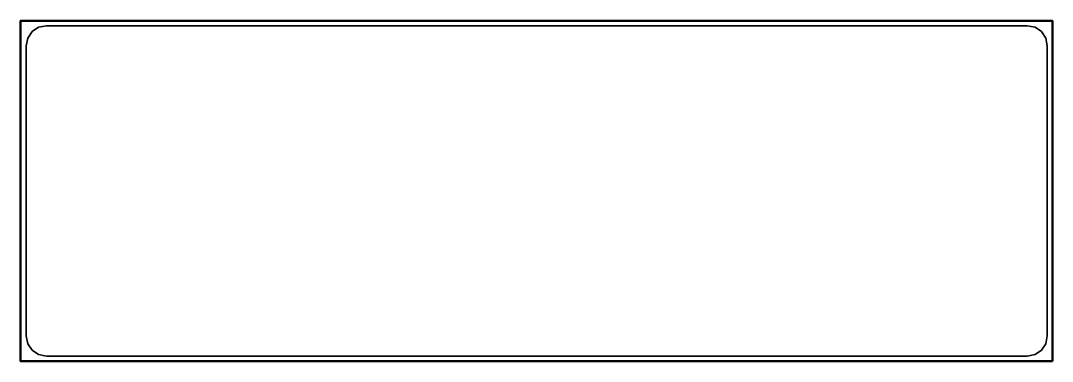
# Model space of a CAD drawing. Header units: millimetres. Extents: x -126 to 899, y 100 to 437.
import ezdxf

# ---------------------------------------------------------------- set-up
doc = ezdxf.new("R2010")
doc.units = ezdxf.units.MM
doc.header["$MEASUREMENT"] = 0
doc.layers.get('0').update_dxf_attribs({"lineweight": 0})
doc.layers.add('Safety', color=7, linetype='Continuous', lineweight=0)

msp = doc.modelspace()

# ---------------------------------------------------------------- linework, layer by layer
at = {"color": 18, "lineweight": 35, "true_color": 0x000000}
msp.add_lwpolyline([(873.5, 104.9), (630.2, 104.9), (386.8, 104.9), (143.5, 104.9), (-99.9, 104.9), (-107.7, 106.5), (-114, 110.8), (-118.3, 117.1), (-119.9, 124.9), (-119.9, 196.8), (-119.9, 268.6), (-119.9, 340.5), (-119.9, 412.3), (-118.3, 420.1), (-114, 426.5), (-107.7, 430.8), (-99.9, 432.3), (143.5, 432.3), (386.8, 432.3), (630.2, 432.3), (873.5, 432.3), (881.3, 430.8), (887.7, 426.5), (892, 420.1), (893.5, 412.3), (893.5, 340.5), (893.5, 268.6), (893.5, 196.8), (893.5, 124.9), (892, 117.1), (887.7, 110.8), (881.3, 106.5)], close=True, dxfattribs=at)
at = {"layer": 'Safety', "color": 18, "lineweight": 50, "true_color": 0x000000}
msp.add_lwpolyline([(898.5, 99.7), (-125.5, 99.7), (-125.5, 437.3), (898.5, 437.3)], close=True, dxfattribs=at)

doc.saveas('drawing.dxf')
